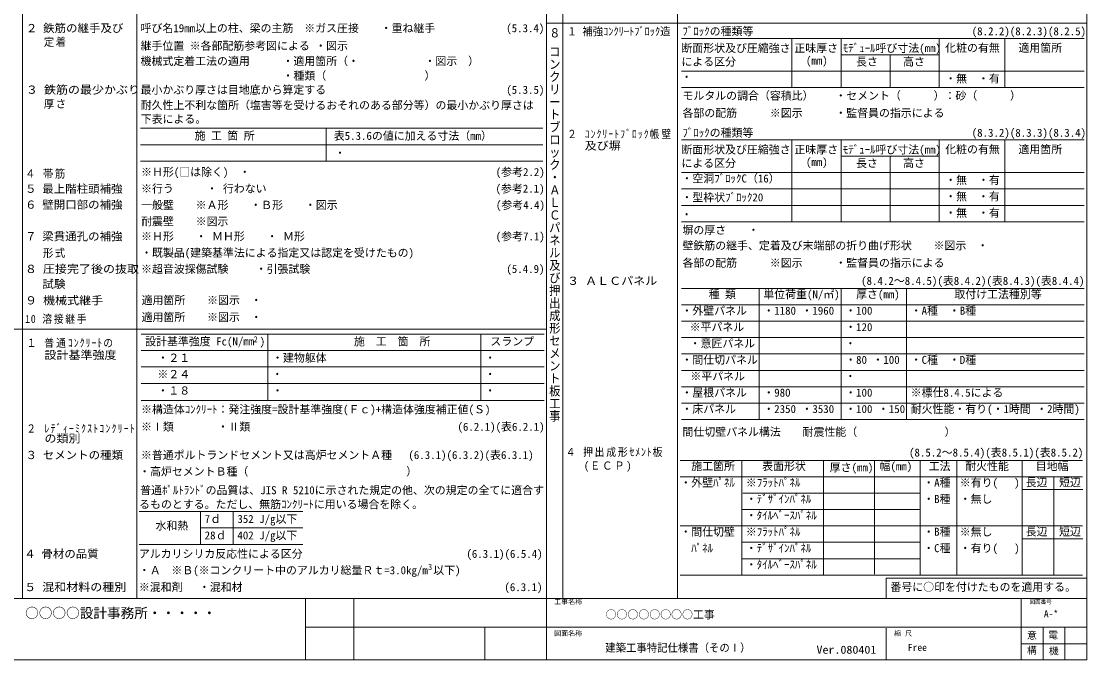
# Model space of a CAD drawing. Units: millimetres on the paper. Extents: x -396 to 396, y -283 to 286.
# Drawn here: x 6 to 396.4, y -283.5 to -49.7 of the extents above; entities that cross this region are included whole.
import ezdxf
from ezdxf.enums import TextEntityAlignment as Align

# ---------------------------------------------------------------- set-up
doc = ezdxf.new("R2010")
doc.units = ezdxf.units.MM
for name, color, linetype, lineweight in [('0-1', 4, 'Continuous', 9), ('0-2_文字', 7, 'Continuous', 9), ('0-F_タイトル', 5, 'Continuous', 9)]:
    doc.layers.add(name, color=color, linetype=linetype, lineweight=lineweight)
doc.styles.add('@ＭＳ ゴシック', font='')
doc.styles.add('ＭＳ ゴシック', font='')
doc.styles.get('@ＭＳ ゴシック').set_extended_font_data('@MS Gothic')
doc.styles.get('ＭＳ ゴシック').set_extended_font_data('MS Gothic')

msp = doc.modelspace()

# ---------------------------------------------------------------- linework, layer by layer
at = {"layer": '0-1'}
for p, q in [((6.423, 286.452), (6.423, -261.048)), ((48.423, 286.452), (48.423, -261.048)), ((198.422, 286.452), (198.422, -261.048)), ((204.422, 286.452), (204.422, -261.048)), ((246.423, 286.452), (246.423, -261.048)), ((198.422, -50.433), (396.422, -50.433)), ((247.922, -55.982), (395.473, -55.982)), ((288.423, -55.982), (288.423, -74.003)), ((306.423, -56.003), (306.423, -73.982)), ((342.423, -55.982), (342.423, -74.003)), ((366.423, -56.003), (366.423, -73.982)), ((306.423, -62.003), (342.423, -62.003)), ((324.423, -62.003), (324.423, -74.003)), ((247.922, -67.982), (395.473, -67.982)), ((247.922, -73.982), (395.473, -73.982)), ((49.731, -88.912), (197.109, -88.912)), ((117.742, -88.912), (117.742, -100.912)), ((247.922, -93.131), (395.473, -93.131)), ((288.423, -93.131), (288.423, -123.144)), ((306.423, -93.152), (306.423, -123.144)), ((342.423, -93.131), (342.423, -123.144)), ((366.423, -93.152), (366.423, -123.144)), ((49.731, -94.912), (197.109, -94.912)), ((49.731, -100.912), (197.109, -100.912)), ((306.423, -99.152), (342.423, -99.152)), ((324.423, -99.152), (324.423, -123.144)), ((247.922, -105.131), (395.473, -105.131)), ((247.922, -111.131), (395.473, -111.131)), ((247.922, -117.146), (395.473, -117.146)), ((247.922, -123.144), (395.473, -123.144)), ((247.922, -147.534), (395.471, -147.534)), ((276.422, -147.534), (276.422, -195.534)), ((306.422, -147.534), (306.422, -195.534)), ((330.422, -147.534), (330.422, -195.534)), ((247.922, -153.534), (395.471, -153.534)), ((247.922, -159.534), (395.471, -159.534)), ((0.423, -162.49), (198.422, -162.49)), ((49.923, -164.302), (197.605, -164.302)), ((96.423, -164.302), (96.423, -188.59)), ((174.423, -164.302), (174.423, -188.59)), ((247.922, -165.534), (395.471, -165.534)), ((49.923, -170.302), (197.605, -170.302)), ((247.922, -171.534), (395.471, -171.534)), ((49.923, -176.302), (197.605, -176.302)), ((247.922, -177.534), (395.471, -177.534)), ((49.923, -182.302), (197.605, -182.302)), ((247.922, -183.534), (395.471, -183.534)), ((49.923, -188.59), (197.605, -188.59)), ((247.922, -189.534), (395.471, -189.534)), ((247.922, -195.534), (395.471, -195.534)), ((247.516, -210.491), (394.865, -210.491)), ((270.016, -210.491), (270.016, -252.491)), ((300.016, -210.491), (300.016, -252.491)), ((318.638, -210.491), (318.638, -252.206)), ((335.448, -210.491), (335.448, -252.491)), ((348.888, -210.491), (348.888, -252.491)), ((372.828, -210.491), (372.828, -252.491)), ((247.516, -216.491), (394.865, -216.491)), ((270.423, -222.491), (335.448, -222.491)), ((49.211, -229.236), (109.211, -229.236)), ((71.711, -229.236), (71.711, -241.236)), ((83.711, -229.236), (83.711, -241.236)), ((270.016, -228.491), (335.448, -228.491)), ((71.711, -235.236), (109.211, -235.236)), ((247.516, -234.491), (394.865, -234.491)), ((49.211, -241.236), (109.211, -241.236)), ((270.016, -240.491), (335.448, -240.491)), ((270.016, -246.491), (335.448, -246.491)), ((247.516, -252.491), (394.865, -252.491))]:
    msp.add_line(p, q, dxfattribs=at)
at = {"layer": '0-2_文字', "color": 4}
for p, q in [((384.423, -216.491), (384.423, -252.491)), ((372.828, -221.165), (394.97, -221.165)), ((372.828, -239.165), (394.97, -239.165))]:
    msp.add_line(p, q, dxfattribs=at)
at = {"layer": '0-F_タイトル', "color": 7}
for p, q in [((396.422, 286.452), (396.422, -283.464)), ((-395.577, -261.048), (396.422, -261.048)), ((110.172, -261.048), (110.172, -283.464)), ((127.923, -261.048), (127.923, -283.464)), ((198.422, -259.448), (198.422, -283.464)), ((372.422, -261.048), (372.422, -283.464)), ((110.172, -271.548), (396.422, -271.548)), ((175.923, -271.548), (175.923, -283.464)), ((322.89, -271.932), (322.89, -283.464)), ((380.422, -271.548), (380.422, -283.464)), ((388.422, -271.548), (388.422, -283.464)), ((372.422, -277.698), (396.422, -277.698))]:
    msp.add_line(p, q, dxfattribs=at)
for points in [[(396.422, -283.464), (-395.577, -283.464), (-395.577, 286.452)], [(396.422, -253.656), (322.89, -253.656), (322.89, -261.048)]]:
    msp.add_lwpolyline(points, dxfattribs=at)

# ---------------------------------------------------------------- texts
at = {"layer": '0-2_文字', "style": 'ＭＳ ゴシック'}
for s, width, p in [('２ 鉄筋の継手及び', 1.05, (7.731, -54.595)), ('１ 補強ｺﾝｸﾘｰﾄﾌﾞﾛｯｸ造', 0.95, (205.922, -55.782)), ('・', 0.95, (247.922, -72.482)), ('３ 鉄筋の最少かぶり', 1.1, (7.731, -77.156)), ('及び塀', 1.1, (212.475, -97.63)), ('・', 0.95, (120.899, -100.282)), ('５ 最上階柱頭補強', 1.05, (7.416, -113.416)), ('６ 壁開口部の補強', 1.05, (7.416, -119.237)), ('・', 0.95, (247.922, -122.82)), ('７ 梁貫通孔の補強', 1.05, (7.416, -130.832)), ('８ 圧接完了後の抜取', 1.1, (7.367, -142.758)), ('試験', 1.05, (13.78, -148.296)), ('３ ＡＬＣパネル', 1.1, (206.051, -147.113)), ('９ 機械式継手', 1.1, (7.416, -154.288)), ('・', 0.95, (307.922, -170.034)), ('\u3000 設計基準強度', 1.1, (7.923, -174.235)), ('・', 0.95, (175.923, -175.294)), ('・', 0.95, (97.923, -181.294)), ('・', 0.95, (175.923, -181.294)), ('・', 0.95, (307.922, -182.034)), ('・', 0.95, (175.923, -187.294)), ('\u3000 の類別', 1.1, (7.923, -204.829)), ('３ セメントの種類', 1.05, (7.611, -210.908)), ('４ 骨材の品質', 1.05, (7.108, -247.066)), ('５ 混和材料の種別', 1.1, (7.108, -259.244))]:
    msp.add_text(s, height=2.933, dxfattribs=dict(at, width=width)).set_placement(p, align=Align.BOTTOM_LEFT)
for s, height, p in [('呼び名19mm以上の柱、梁の主筋\u3000※ガス圧接\u3000\u3000・重ね継手\u3000 \u3000\u3000\u3000\u3000\u3000(5.3.4)', 2.933, (49.731, -54.595)), ('ﾌﾞﾛｯｸの種類等\u3000\u3000\u3000\u3000\u3000\u3000\u3000\u3000\u3000\u3000\u3000\u3000\u3000\u3000\u3000\u3000\u3000\u3000\u3000\u3000(8.2.2)(8.2.3)(8.2.5)', 2.933, (248.274, -55.737)), ('継手位置 ※各部配筋参考図による ・図示 ', 2.933, (49.745, -61.05)), ('断面形状及び圧縮強さ', 2.933, (247.922, -61.901)), ('正味厚さ', 2.933, (289.322, -61.901)), ('ﾓﾃﾞｭｰﾙ呼び寸法(mm)', 2.933, (307.041, -61.901)), ('化粧の有無', 2.933, (344.574, -61.798)), ('適用箇所', 2.933, (371.426, -61.798)), ('機械式定着工法の適用\u3000\u3000\u3000・適用箇所（・\u3000\u3000\u3000\u3000\u3000\u3000・図示\u3000）', 2.933, (49.745, -66.655)), ('(mm)', 2.933, (293.544, -66.454)), ('による区分', 2.933, (247.922, -66.868)), ('長さ', 2.933, (311.94, -66.868)), ('高さ', 2.933, (329.148, -66.868)), ('・種類（\u3000\u3000\u3000\u3000\u3000\u3000\u3000\u3000\u3000）', 2.933, (101.76, -72.007)), ('・無\u3000・有', 2.933, (344.574, -73.055)), ('最小かぶり厚さは目地底から算定する \u3000\u3000\u3000\u3000\u3000\u3000\u3000\u3000\u3000\u3000\u3000\u3000\u3000\u3000  \u3000(5.3.5)', 2.933, (49.731, -77.156)), ('モルタルの調合（容積比）\u3000\u3000・セメント（\u3000\u3000\u3000）：砂（\u3000\u3000\u3000）', 2.933, (248.307, -79.306)), ('耐久性上不利な箇所（塩害等を受けるおそれのある部分等）の最小かぶり厚さは', 2.933, (49.79, -82.796)), ('各部の配筋\u3000\u3000\u3000※図示\u3000\u3000\u3000・監督員の指示による', 2.933, (248.307, -85.639)), ('下表による。', 2.933, (49.79, -87.867)), ('施 工 箇 所', 2.933, (69.546, -93.943)), ('表5.3.6の値に加える寸法（mm）', 2.933, (120.524, -94.019)), ('ﾌﾞﾛｯｸの種類等\u3000\u3000\u3000\u3000\u3000\u3000\u3000\u3000\u3000\u3000\u3000\u3000\u3000\u3000\u3000\u3000\u3000\u3000\u3000\u3000(8.3.2)(8.3.3)(8.3.4)', 2.933, (248.274, -92.886)), ('断面形状及び圧縮強さ', 2.933, (247.922, -99.051)), ('正味厚さ', 2.933, (289.322, -99.051)), ('ﾓﾃﾞｭｰﾙ呼び寸法(mm)', 2.933, (307.041, -99.051)), ('化粧の有無', 2.933, (344.574, -98.947)), ('適用箇所', 2.933, (371.426, -98.947)), ('による区分', 2.933, (247.922, -104.017)), ('(mm)', 2.933, (293.544, -103.603)), ('長さ', 2.933, (311.94, -104.017)), ('高さ', 2.933, (329.148, -104.017)), ('※Ｈ形(□は除く)\u3000・\u3000\u3000\u3000\u3000 \u3000\u3000        \u3000\u3000\u3000\u3000\u3000\u3000\u3000\u3000\u3000\u3000 \u3000 (参考2.2)', 2.933, (49.923, -107.263)), ('・空洞ﾌﾞﾛｯｸC（16）', 2.933, (247.922, -109.631)), ('※行う    \u3000・ 行わない\u3000  \u3000\u3000\u3000\u3000\u3000\u3000\u3000\u3000\u3000\u3000                  (参考2.1)', 2.933, (49.923, -113.341)), ('・無\u3000・有', 2.933, (344.574, -110.205)), ('・型枠状ﾌﾞﾛｯｸ20', 2.933, (247.922, -116.537)), ('・無\u3000・有', 2.933, (344.574, -116.22)), ('一般壁\u3000\u3000※Ａ形\u3000\u3000・Ｂ形\u3000\u3000・図示\u3000\u3000\u3000\u3000\u3000\u3000\u3000\u3000\u3000\u3000\u3000\u3000\u3000\u3000 (参考4.4)', 2.933, (49.923, -119.341)), ('・無\u3000・有', 2.933, (344.574, -122.218)), ('耐震壁\u3000\u3000※図示', 2.933, (49.923, -125.341)), ('塀の厚さ\u3000\u3000・\u3000\u3000', 2.933, (248.307, -128.511)), ('※Ｈ形\u3000\u3000・ ＭＨ形\u3000\u3000・ Ｍ形       \u3000\u3000   \u3000\u3000\u3000\u3000\u3000\u3000\u3000\u3000\u3000\u3000 (参考7.1)', 2.933, (49.923, -130.832)), ('・既製品(建築基準法による指定又は認定を受けたもの)', 2.933, (49.923, -136.832)), ('壁鉄筋の継手、定着及び末端部の折り曲げ形状\u3000\u3000※図示\u3000・\u3000', 2.933, (248.307, -134.181)), ('各部の配筋\u3000\u3000\u3000※図示\u3000\u3000\u3000・監督員の指示による', 2.933, (248.307, -140.514)), ('※超音波探傷試験     ・引張試験    \u3000\u3000\u3000\u3000                        (5.4.9)', 2.933, (49.923, -142.758)), ('                                 (8.4.2～8.4.5)(表8.4.2)(表8.4.3)(表8.4.4)', 2.933, (247.922, -147.113)), ('\u3000\u3000 種 類', 2.933, (247.922, -152.034)), ('単位荷重(N/㎡)', 2.933, (277.922, -152.034)), ('\u3000厚さ(mm)', 2.933, (307.922, -152.034)), ('\u3000\u3000\u3000\u3000取付け工法種別等', 2.933, (331.922, -152.034)), ('適用箇所\u3000\u3000※図示\u3000・\u3000', 2.933, (50.106, -154.193)), ('適用箇所\u3000\u3000※図示\u3000・\u3000', 2.933, (50.106, -160.415)), ('・外壁パネル', 2.933, (247.922, -158.034)), ('・1180 ・1960', 2.933, (277.922, -158.034)), ('・100', 2.933, (307.922, -158.034)), ('・A種\u3000・B種', 2.933, (331.922, -158.034)), ('※平パネル', 2.933, (250.922, -164.034)), ('・120', 2.933, (307.922, -164.034)), ('\u3000\u3000設計基準強度 Fc(N/㎜ )', 2.933, (43.41, -169.294)), ('2', 2.199, (91.19, -167.916)), (' \u3000施\u3000工\u3000箇\u3000所', 2.933, (121.923, -169.294)), ('\u3000\u3000\u3000\u3000\u3000スランプ', 2.933, (157.923, -169.294)), ('・意匠パネル', 2.933, (250.922, -170.034)), ('・２１', 2.933, (55.923, -175.294)), ('・建物躯体', 2.933, (97.923, -175.294)), ('・間仕切パネル', 2.933, (247.922, -176.034)), ('・80 ・100', 2.933, (307.922, -176.034)), ('・C種\u3000・D種', 2.933, (331.922, -176.034)), ('※２４', 2.933, (55.923, -181.294)), ('※平パネル', 2.933, (251.213, -182.034)), ('・１８', 2.933, (55.923, -187.294)), ('・\u3000', 2.933, (97.923, -187.294)), ('・屋根パネル', 2.933, (247.922, -188.034)), ('・980', 2.933, (277.922, -188.034)), ('・100', 2.933, (307.922, -188.034)), ('※標仕8.4.5による', 2.933, (331.922, -188.034)), ('※構造体ｺﾝｸﾘｰﾄ：発注強度=設計基準強度(Ｆｃ)+構造体強度補正値(Ｓ)', 2.933, (49.923, -194.157)), ('・床パネル', 2.933, (247.922, -194.034)), ('・2350 ・3530', 2.933, (277.922, -194.034)), ('・100 ・150', 2.933, (307.922, -194.034)), ('耐火性能・有り(・1時間 ・2時間)', 2.933, (331.922, -194.034)), ('※Ⅰ類\u3000\u3000\u3000\u3000・Ⅱ類\u3000\u3000\u3000  \u3000\u3000\u3000\u3000\u3000\u3000\u3000\u3000              (6.2.1)(表6.2.1)', 2.933, (49.923, -200.525)), ('間仕切壁パネル構法\u3000\u3000耐震性能（\u3000\u3000\u3000\u3000\u3000\u3000\u3000\u3000）', 2.933, (248.307, -202.39)), ('※普通ポルトランドセメント又は高炉セメントＡ種   (6.3.1)(6.3.2)(表6.3.1)', 2.933, (49.875, -210.887)), ('                                          (8.5.2～8.5.4)(表8.5.1)(表8.5.2)', 2.933, (247.516, -209.965)), ('\u3000施工箇所', 2.933, (247.516, -214.991)), ('   表面形状', 2.933, (271.516, -214.991)), ('幅(mm)', 2.933, (320.505, -214.991)), (' 工法', 2.933, (336.534, -214.991)), (' 耐火性能', 2.933, (349.904, -214.991)), ('目地幅', 2.933, (377.763, -214.991)), ('・高炉セメントＢ種（                             ）', 2.933, (49.211, -216.918)), (' 厚さ(mm)', 2.933, (300.26, -215.434)), ('・外壁ﾊﾟﾈﾙ', 2.933, (247.516, -220.991)), ('※ﾌﾗｯﾄﾊﾟﾈﾙ', 2.933, (271.516, -220.991)), ('・A種', 2.933, (336.534, -220.991)), ('※有り(   )', 2.933, (349.904, -220.991)), ('長辺', 2.933, (374.077, -220.901)), ('短辺', 2.933, (386.288, -220.901)), ('普通ﾎﾟﾙﾄﾗﾝﾄﾞの品質は、JIS R 5210に示された規定の他、次の規定の全てに適合す  ', 2.933, (49.578, -223.773)), ('るものとする。ただし、無筋ｺﾝｸﾘｰﾄに用いる場合を除く。', 2.933, (49.211, -228.918)), ('・ﾃﾞｻﾞｲﾝﾊﾟﾈﾙ', 2.933, (271.516, -226.991)), ('・B種', 2.933, (336.534, -226.991)), ('・無し', 2.933, (349.904, -226.991)), ('7ｄ', 2.933, (73.211, -234.294)), ('352 J/g以下', 2.933, (85.211, -234.294)), ('・ﾀｲﾙﾍﾞｰｽﾊﾟﾈﾙ', 2.933, (271.516, -232.991)), ('水和熱', 2.933, (55.211, -236.736)), ('28ｄ', 2.933, (73.211, -240.294)), ('402 J/g以下', 2.933, (85.211, -240.294)), ('・間仕切壁', 2.933, (247.516, -238.991)), ('※ﾌﾗｯﾄﾊﾟﾈﾙ', 2.933, (271.516, -238.991)), ('・B種', 2.933, (336.534, -238.991)), ('※無し', 2.933, (349.904, -238.991)), ('長辺', 2.933, (374.077, -238.901)), ('短辺', 2.933, (386.288, -238.901)), ('\u3000ﾊﾟﾈﾙ', 2.933, (247.516, -244.991)), ('・ﾃﾞｻﾞｲﾝﾊﾟﾈﾙ', 2.933, (271.516, -244.991)), ('・C種', 2.933, (336.534, -244.991)), ('・有り(   )', 2.933, (349.904, -244.991)), ('アルカリシリカ反応性による区分\u3000\u3000\u3000\u3000\u3000\u3000\u3000\u3000\u3000\u3000\u3000\u3000\u3000\u3000\u3000(6.3.1)(6.5.4)', 2.933, (49.108, -247.066)), ('・Ａ\u3000\u3000\u3000\u3000\u3000\u3000\u3000\u3000\u3000\u3000\u3000\u3000\u3000\u3000\u3000\u3000\u3000\u3000\u3000\u3000\u3000\u3000\u3000\u3000\u3000    ', 2.933, (49.108, -253.066)), ('※Ｂ(※コンクリート中のアルカリ総量Ｒｔ=3.0kg/m 以下)', 2.933, (61.023, -253.072)), ('3', 2.199, (155.099, -251.244)), ('・ﾀｲﾙﾍﾞｰｽﾊﾟﾈﾙ', 2.933, (271.516, -250.991)), ('※混和剤 \u3000・混和材\u3000\u3000   \u3000\u3000\u3000\u3000\u3000\u3000\u3000\u3000\u3000\u3000\u3000\u3000\u3000\u3000\u3000           (6.3.1)', 2.933, (49.108, -259.244))]:
    msp.add_text(s, height=height, dxfattribs=at).set_placement(p, align=Align.BOTTOM_LEFT)
at = {"layer": '0-2_文字', "style": '@ＭＳ ゴシック', "width": 1.15}
msp.add_text('８ コンクリートブロック・ＡＬＣパネル及び押出成形セメント板工事', height=2.933, rotation=270, dxfattribs=at).set_placement((199.094, -51.584), align=Align.BOTTOM_LEFT)
at = {"layer": '0-2_文字', "char_height": 2.933, "attachment_point": 7, "style": 'ＭＳ ゴシック'}
for s, insert in [('\\T1.15;\\W0.95;\u3000\\~定着', (7.731, -59.103)), ('\\T1.15;\\W0.95;\u3000\\~厚さ', (7.731, -81.734)), ('\\T1.24;\\W0.85;２\\~ｺﾝｸﾘｰﾄﾌﾞﾛｯｸ帳壁', (206.074, -92.81)), ('\\T1.15;\\W0.95;４\\~帯筋', (7.416, -107.338)), ('\\T1.15;\\W0.95;\u3000\\~形式', (7.416, -136.371)), ('\\T1.17;\\W0.9;10\\~溶接継手', (7.416, -160.51)), ('\\T1.2;\\W0.9;１\\~普通ｺﾝｸﾘｰﾄの\\~\u3000', (7.985, -169.281)), ('\\T1.28;\\W0.85;２\\~ﾚﾃﾞｨｰﾐｸｽﾄｺﾝｸﾘｰﾄ', (7.923, -200.525)), ('\\T1.18;\\W0.9;４\\~押出成形ｾﾒﾝﾄ板', (205.516, -209.287)), ('\\T1.17;\\W0.95;\u3000\\~(ＥＣＰ)', (205.516, -214.688))]:
    msp.add_mtext(s, dxfattribs=dict(at, insert=insert))
at = {"layer": '0-F_タイトル', "color": 7, "style": 'ＭＳ ゴシック'}
for s, height, p in [('番号に○印を付けたものを適用する。', 2.933, (324.492, -259.203)), ('工事名称', 1.833, (201.283, -263.698)), ('図面番号', 1.466, (375.422, -263.448)), ('○○○○設計事務所・・・・・', 3.666, (7.432, -269.3)), ('○○○○○○○○工事', 2.933, (220.136, -269.3)), ('A-*', 2.566, (380.74, -268.728)), ('図面名称', 1.833, (201.283, -275.298)), ('縮 尺', 1.833, (325.89, -275.298)), ('意', 2.566, (374.587, -276.611)), ('電', 2.566, (382.309, -276.473)), ('Free', 2.566, (330.89, -281.048)), ('構', 2.566, (374.541, -282.127)), ('機', 2.566, (382.585, -282.31))]:
    msp.add_text(s, height=height, dxfattribs=at).set_placement(p, align=Align.BOTTOM_LEFT)
at = {"layer": '0-F_タイトル', "color": 7, "style": 'ＭＳ ゴシック', "width": 0.95}
msp.add_text('建築工事特記仕様書（そのⅠ）', height=2.933, dxfattribs=at).set_placement((220.025, -281.461), align=Align.BOTTOM_LEFT)
at = {"layer": '0-F_タイトル', "color": 3, "style": 'ＭＳ ゴシック', "width": 1.1}
msp.add_text('Ver.080401', height=2.933, dxfattribs=at).set_placement((297.412, -282.165), align=Align.BOTTOM_LEFT)

doc.saveas('drawing.dxf')
